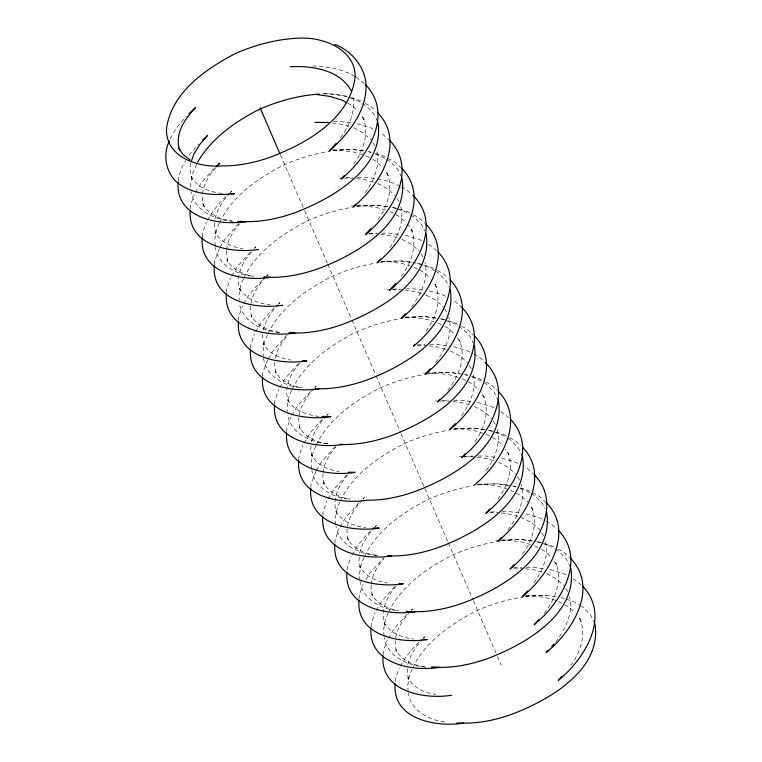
<?xml version="1.0" encoding="UTF-8"?>
<svg xmlns="http://www.w3.org/2000/svg" width="762" height="762" viewBox="0 0 762 762"><rect width="100%" height="100%" fill="white"/><g stroke="black" fill="none" stroke-linecap="round" stroke-linejoin="round"><path stroke-width="0.57" stroke-dasharray="3.81 2.86" d="M178.194 181.061L178.422 177.613L182.194 166.592L185.576 160.925M190.252 208.921L190.481 205.473L194.243 194.453M202.311 236.782L202.53 233.343L206.302 222.314M214.37 264.643L214.589 261.204L219.485 248.288M226.428 292.503L226.647 289.065L230.419 278.044M238.477 320.373L238.706 316.925L242.478 305.905M250.536 348.234L250.765 344.786L254.527 333.766M262.595 376.095L262.814 372.647L267.719 359.731M274.653 403.955L274.872 400.507L278.644 389.487M286.712 431.816L286.931 428.368L290.703 417.347M298.761 459.677L298.99 456.228L302.762 445.208M310.82 487.537L311.048 484.089L315.944 471.183M322.878 515.398L323.098 511.95L326.869 500.929M334.937 543.258L335.156 539.82L338.928 528.79M347.062 569.976L347.215 567.68L350.987 556.66M359.045 598.98L359.273 595.541L363.045 584.521M371.104 626.85L371.332 623.402L375.095 612.381M383.162 654.71L383.381 651.262L387.153 640.242M395.297 681.418L395.44 679.123L399.212 668.103M190.748 163.011L190.129 171.498L192.11 179.127L190.776 176.032C196.663 187.614 209.988 192.053 222.094 193.453M214.551 222.98L214.246 227.219L216.227 234.848L214.884 231.753C220.237 242.145 231.819 247.202 242.935 248.564M226.609 250.841L226.304 255.08L228.286 262.709L226.943 259.613C232.115 269.615 243.135 274.825 253.908 276.225M226.685 249.784C227.543 240.04 233.105 231.191 239.459 223.99M262.776 334.423L262.471 338.671L264.452 346.3L263.109 343.195C268.462 353.587 280.045 358.654 291.16 360.007M274.834 362.283L274.53 366.532L276.511 374.161L275.168 371.065C280.34 381.057 291.36 386.277 302.133 387.668M311.01 445.875L310.696 450.113L312.677 457.743L311.344 454.647C316.687 465.039 328.279 470.097 339.395 471.459M323.059 473.735L322.755 477.974L324.736 485.604L323.393 482.508C328.574 492.509 339.585 497.719 350.358 499.12M323.136 472.669C324.002 462.934 329.565 454.085 335.909 446.884M359.235 557.317L358.931 561.556L360.902 569.185L359.569 566.09C364.922 576.482 376.504 581.549 387.62 582.901M371.294 585.178L370.98 589.417L372.961 597.046L371.627 593.95C376.799 603.952 387.82 609.162 398.583 610.562M371.37 584.121C372.227 574.386 377.79 565.528 384.143 558.327M407.46 668.76L407.156 673.008L409.137 680.637L407.794 677.542C413.147 687.924 424.729 692.991 435.845 694.344M214.855 218.742L218.056 209.683L223.752 200.349L229.591 193.596M263.09 330.184L266.281 321.126L271.977 311.801L277.816 305.038M275.139 358.045L278.34 348.986L284.036 339.662L287.684 335.432M311.315 441.627L314.506 432.578L320.202 423.243L326.05 416.481M359.54 553.079L362.741 544.02L368.437 534.686L374.275 527.933M407.765 664.521L410.966 655.463L416.662 646.138L422.5 639.375M196.577 164.335L192.586 173.565L190.614 184.242L191.224 190.767M219.361 223.133L216.703 229.286L214.722 239.973L215.332 246.488M219.799 222.113C232.543 195.644 258.166 178.108 283.588 165.011A108.842 59.598 -23.4 0 1 329.765 151.295M243.469 278.863L240.811 285.007L238.839 295.694L239.239 300.038M243.916 277.835C256.651 251.374 282.273 233.829 307.696 220.732A108.842 59.598 -23.4 0 1 355.054 206.845M267.586 334.585L264.928 340.728L262.947 351.415L263.357 355.759M268.034 333.556C280.768 307.096 306.391 289.55 331.813 276.454A108.842 59.598 -23.4 0 1 379.162 262.566M291.703 390.306L289.036 396.45L287.064 407.137L287.474 411.49M292.141 389.277C304.886 362.817 330.508 345.281 355.921 332.175A108.842 59.598 -23.4 0 1 402.107 318.468M315.811 446.027L313.153 452.18L311.182 462.858L311.791 469.382M316.259 445.008C328.993 418.538 354.616 401.002 380.038 387.896A108.842 59.598 -23.4 0 1 427.387 374.009M339.928 501.748L337.271 507.902L335.29 518.589L335.899 525.104M340.366 500.729C353.111 474.259 378.733 456.724 404.155 443.627A108.842 59.598 -23.4 0 1 449.161 430.101M364.036 557.47L361.378 563.623L359.407 574.31L359.807 578.653M364.484 556.451C377.219 529.99 402.841 512.445 428.263 499.348A108.842 59.598 -23.4 0 1 472.097 486.013M388.153 613.2L385.496 619.344L383.515 630.031L384.124 636.546M388.601 612.172C401.336 585.711 426.958 568.166 452.38 555.069A108.842 59.598 -23.4 0 1 499.729 541.182M412.271 668.922L409.604 675.065L407.632 685.752L408.242 692.277M412.709 667.893C425.453 641.433 451.075 623.888 476.488 610.791A108.842 59.598 -23.4 0 1 523.846 596.903M170.136 138.732L176.898 127.387L186.471 116.072M195.377 192.567L201.016 183.109L214.741 167.888M207.435 220.428L213.074 210.969L222.637 199.663L229.286 193.405M220.056 247.345L225.133 238.83L238.849 223.609M231.543 276.149L237.182 266.69L250.908 251.47M243.602 304.009L249.241 294.551L262.966 279.33M255.661 331.87L261.299 322.412L270.872 311.106L277.52 304.848M268.281 358.788L273.358 350.272L287.083 335.051M279.768 387.591L285.417 378.133L299.133 362.922M291.827 415.461L297.466 406.003L311.191 390.782M303.886 443.322L309.524 433.864L319.097 422.548L325.745 416.29M316.506 470.23L321.583 461.724L335.309 446.503M328.003 499.043L333.642 489.585L347.367 474.364M340.052 526.904L345.7 517.446L359.416 502.225M352.111 554.765L357.749 545.306L367.322 534L373.971 527.742M365.865 579.787L369.808 573.167L383.534 557.946M376.228 610.486L381.867 601.028L395.592 585.807M388.287 638.346L393.925 628.888L407.651 613.667M400.336 666.207L405.984 656.749L415.547 645.443L422.196 639.185M340.433 137.932C349.32 125.92 356.378 110.328 352.568 95.221M353.72 163.982C363.503 150.8 369.484 132.845 362.864 116.967L364.198 120.063L360.75 114.681M365.16 192.748C373.78 180.965 380.4 165.659 376.685 150.943M377.838 219.704C387.61 206.521 393.602 188.566 386.972 172.688L388.315 175.784L384.867 170.402M389.887 247.564C398.393 235.753 404.755 220.218 400.507 205.654M401.336 276.33C411.413 262.957 417.881 244.669 411.089 228.41L412.433 231.505L408.403 225.238M411.547 306.905C420.9 294.418 428.93 278.292 424.91 262.395M426.063 331.146C435.835 317.973 441.827 300.009 435.207 284.14L436.54 287.236L433.092 281.854M435.664 362.626C445.198 349.91 453.428 333.232 448.732 317.097M447.723 390.487C458.591 376.485 466.62 357.283 459.315 339.862L460.658 342.957L457.21 337.576M461.62 415.642C470.23 403.86 476.85 388.544 473.135 373.837M474.897 441.693C484.356 428.692 489.89 411.08 483.432 395.583L484.765 398.678L480.746 392.401M486.347 470.459C494.671 458.895 500.872 443.884 497.253 429.558M497.786 499.224C507.873 485.851 514.331 467.563 507.54 451.304L508.883 454.4L505.435 449.018M508.006 529.8C517.541 517.074 525.77 500.405 521.075 484.261M522.513 554.041C532.295 540.858 538.277 522.903 531.657 507.025L533 510.121L529.552 504.749M533.962 582.806C542.754 570.776 549.545 554.946 545.182 539.991M544.173 613.381C555.041 599.38 563.07 580.177 555.774 562.747L557.108 565.842L553.66 560.47M555.622 642.147C565.185 629.412 573.71 613.029 569.595 596.732M570.738 665.493C580.52 652.31 586.502 634.346 579.882 618.477L581.225 621.573L577.777 616.191M188.957 155.248L198.53 143.932M216.075 167.421C206.521 177.756 198.587 192.862 204.168 206.988L202.825 203.892C208.359 214.674 220.513 219.561 231.972 220.904M230.324 192.748L231.781 191.052L230.124 192.624M251.517 251.851C242.297 262.042 234.886 276.844 240.335 290.57L239.001 287.474C244.888 299.056 258.213 303.495 270.32 304.895M254.432 248.469L255.899 246.783L254.232 248.345M265.767 277.178C255.613 287.846 246.517 303.486 252.393 318.43L251.06 315.335C256.584 326.117 268.748 331.003 280.197 332.356M266.49 276.33L267.957 274.644L266.29 276.206M278.549 304.19L280.006 302.504L278.349 304.067M299.742 363.293C290.522 373.485 283.121 388.287 288.569 402.022L287.226 398.926C293.122 410.499 306.448 414.938 318.554 416.347M313.992 388.62C303.838 399.298 294.742 414.928 300.619 429.882L299.285 426.787C304.81 437.569 316.973 442.446 328.422 443.798M314.716 387.782L316.182 386.086L314.515 387.648M326.774 415.642L328.241 413.947L326.574 415.509M347.967 474.745C338.757 484.927 331.346 499.739 336.794 513.464L335.451 510.369C341.166 521.551 353.901 526.218 365.684 527.59M362.217 500.072C352.063 510.74 342.967 526.38 348.853 541.325L347.51 538.229C353.044 549.011 365.198 553.898 376.657 555.241M362.95 499.224L364.407 497.529L362.741 499.1M374.999 527.085L376.466 525.399L374.799 526.961M396.192 586.188C386.982 596.379 379.571 611.181 385.02 624.907L383.677 621.811C389.392 632.993 402.126 637.67 413.909 639.032M410.442 611.515C400.298 622.183 391.201 637.823 397.078 652.777L395.735 649.672C401.269 660.463 413.423 665.34 424.882 666.693M411.175 610.667L412.633 608.981L410.975 610.543M423.234 638.527L424.691 636.841L423.024 638.404M332.842 149.847L353.416 149.542L363.484 150.866M346.081 177.622L352.977 177.451M356.959 205.569L377.523 205.273L390.954 207.035M369.018 233.429L377.095 233.172M381.076 261.29L401.641 260.995L415.061 262.757M393.125 289.15L400.069 288.903M405.184 317.011L425.748 316.716L439.179 318.478M417.243 344.872L425.32 344.615M425.767 372.98L449.866 372.437L459.934 373.761M442.532 400.517L448.294 400.345M454.59 428.377L473.983 428.158L487.404 429.93M461.934 456.562L473.545 456.067M477.526 484.184L498.091 483.88L508.159 485.213M490.757 511.959L496.519 511.788M501.644 539.906L522.208 539.61L535.629 541.372M513.693 567.766L521.77 567.509M525.751 595.627L546.316 595.332L558.679 597.113M312.696 65.98C327.346 66.218 342.443 68.999 355.149 76.61M322.488 93.85L329.298 93.821L344.957 95.888L350.282 97.479M333.404 121.71L341.357 121.682L351.425 123.006M357.521 177.432C372.094 177.27 387.277 179.394 400.221 186.385M381.629 233.153L389.582 233.134L399.65 234.458M405.746 288.884L413.699 288.855L423.767 290.179M429.863 344.605L437.807 344.576L451.237 346.339M453.971 400.326L461.924 400.298L471.992 401.622M478.088 456.047L486.032 456.019L496.1 457.343M502.196 511.769L510.149 511.75L520.217 513.074M526.313 567.5L534.267 567.471L544.335 568.795M332.889 150.276L341.205 150.324L354.311 152.171L363.788 155.105M339.014 178.108L342.576 178.127M343.757 178.137L353.263 178.194M351.072 205.969L354.635 205.988M355.816 205.997L365.322 206.054L378.428 207.902L385.791 210.179M369.065 233.867L377.371 233.915M381.114 261.728L389.43 261.776L402.536 263.623L412.013 266.548M387.239 289.55L390.801 289.57M391.992 289.579L401.488 289.636M405.232 317.449L413.547 317.497L426.653 319.345L434.016 321.621M417.29 345.31L425.606 345.357M423.405 373.142L426.968 373.161M428.158 373.161L437.655 373.218L450.761 375.066L460.238 377.99M435.464 401.002L439.026 401.022M440.217 401.031L449.713 401.079M453.457 428.892L461.772 428.939L474.878 430.787L484.356 433.721M459.581 456.724L463.144 456.743M464.325 456.752L473.831 456.8M477.574 484.622L485.889 484.67L498.996 486.508L508.464 489.442M489.633 512.483L497.938 512.531M495.748 540.306L499.31 540.325M500.501 540.334L509.997 540.391L523.103 542.239L530.476 544.516M513.74 568.204L522.056 568.252M525.799 596.065C538.734 595.903 552.24 597.732 563.651 604.152M332.423 122.93L342.252 124.311L351.73 127.244M356.54 178.651L366.37 180.032L375.837 182.966M380.648 234.372L390.477 235.763L399.955 238.687M404.765 290.093L414.595 291.484L424.072 294.408M428.882 345.824L438.712 347.205L448.18 350.129M452.99 401.545L462.82 402.927L469.135 404.879M477.107 457.267L486.937 458.648L496.405 461.582M501.215 512.988C515.455 514.283 529.952 519.217 539.877 529.914M525.332 568.709L535.162 570.1L544.639 573.024M363.522 151L353.416 149.542A108.842 59.598 -23.4 0 0 330.937 151.124M387.639 206.721L377.523 205.273A108.842 59.598 -23.4 0 0 356.216 206.673M435.864 318.173L425.748 316.716A108.842 59.598 -23.4 0 0 403.279 318.287M462.229 374.218L449.866 372.437A108.842 59.598 -23.4 0 0 428.558 373.847M484.089 429.616L473.983 428.158A108.842 59.598 -23.4 0 0 453.828 429.406M510.454 485.661L498.091 483.88A108.842 59.598 -23.4 0 0 476.783 485.289M532.324 541.058L522.208 539.61A108.842 59.598 -23.4 0 0 500.901 541.01M233.096 221.351C215.589 219.97 194.424 211.198 191.319 191.853M251.631 276.139C235.763 274.32 218.084 264.624 215.436 247.574M279.092 332.423C262.671 330.898 244.497 322.612 239.754 305.476M299.857 387.582C283.359 385.801 264.633 374.99 263.462 356.845M327.317 443.865C310.896 442.351 292.722 434.054 287.979 416.919M348.082 499.024C332.213 497.205 314.544 487.518 311.887 470.468M377.781 555.688C360.264 554.307 339.1 545.535 336.004 526.19M396.307 610.476C379.819 608.695 361.083 597.884 359.912 579.739M426.006 667.141C408.489 665.75 387.325 656.987 384.229 637.642M444.532 721.919C428.673 720.1 410.994 710.413 408.346 693.363M351.339 97.793L358.788 100.022L364.046 102.803M357.016 123.749L370.846 127.883L373.999 129.55M369.075 151.609L371.199 152.248M375.456 153.514L382.895 155.743L394.478 161.868L401.831 168.354M393.182 207.331L398.507 208.921M399.564 209.245L407.013 211.474L412.28 214.246M405.241 235.191L419.071 239.335L422.224 241.002M417.3 263.052L431.13 267.195L436.388 269.977M429.358 290.913L443.179 295.056L446.342 296.723M441.417 318.773L446.732 320.364M447.799 320.688L455.238 322.917L460.505 325.698M453.466 346.634L467.297 350.777L472.564 353.558M465.525 374.494L467.658 375.133M471.907 376.409L479.355 378.638L484.613 381.419M477.583 402.365L491.414 406.498L495.624 408.727M489.642 430.225L494.957 431.816M496.024 432.13L503.463 434.359L508.73 437.14M501.701 458.086L515.522 462.22L518.684 463.896M513.75 485.946L515.884 486.585M520.132 487.851L527.58 490.08L539.163 496.205L544.878 501.244M525.809 513.807L539.639 517.95L544.897 520.722M537.867 541.668L543.182 543.258M544.249 543.582L551.698 545.811L556.955 548.592M549.926 569.528L563.747 573.672L566.909 575.339M368.017 151.648L371.132 152.676M375.285 154.038L380.467 155.753L385.448 158.715M392.135 207.369L396.278 208.74M397.316 209.083L404.584 211.474L409.565 214.436M440.36 318.821L444.513 320.183M445.551 320.526L452.809 322.917L457.791 325.879M464.477 374.542L467.582 375.561M471.735 376.933L476.926 378.638L482.898 382.2M488.585 430.263L501.034 434.359L507.016 437.921M512.702 485.985L515.817 487.013M519.96 488.375L525.151 490.09L530.133 493.052M536.81 541.706L540.963 543.077M542.001 543.42L549.259 545.811L554.241 548.773M560.927 597.427L565.08 598.799M566.118 599.142L573.376 601.532L579.358 605.085M356.206 77.172L365.665 84.773M365.103 103.356L370.361 106.137L376.085 111.185M401.269 186.947L406.537 189.728L412.261 194.767M413.328 214.808L418.595 217.589L425.129 223.352M428.539 244.335L438.007 251.936M437.445 270.529L442.703 273.31L448.427 278.359M461.553 326.25L466.82 329.032L473.354 334.804M473.612 354.111L478.879 356.892L484.594 361.94M485.67 381.972L490.928 384.753L497.472 390.525M500.882 411.509L508.711 417.662M509.778 437.702L515.045 440.474L520.77 445.522M545.954 521.284L551.212 524.066L556.936 529.114M558.013 549.145L563.27 551.926L569.814 557.689M573.224 578.672L581.054 584.835M347.596 103.165L351.482 105.261L358.188 111.242M353.835 127.892L363.541 133.121L371.084 139.856M365.884 155.753L371.713 158.887M372.685 159.41L375.59 160.982L383.143 167.716M377.942 183.613L387.648 188.843L395.202 195.577M390.001 211.474L394.859 214.093M395.821 214.608L399.707 216.703L406.413 222.695M402.06 239.335L411.766 244.564L419.31 251.298M414.118 267.195L418.967 269.815M419.938 270.339L423.824 272.425L430.53 278.416M426.168 295.065L435.874 300.285L443.427 307.029M438.226 322.926L444.055 326.06M445.027 326.584L447.932 328.146L454.647 334.137M450.285 350.787L459.991 356.006L467.535 362.75M462.344 378.647L472.049 383.867L478.755 389.858M474.402 406.508L484.108 411.737L491.652 418.471M486.451 434.369L491.309 436.978M492.281 437.502L496.157 439.598L502.872 445.579M498.51 462.229L508.216 467.458L515.769 474.193M510.569 490.09L515.426 492.709M516.388 493.224L520.275 495.319L527.818 502.053M534.686 545.811L540.506 548.954M541.477 549.469L544.392 551.04L551.097 557.032M546.735 573.672L556.441 578.901L563.994 585.645M564.623 604.676L568.5 606.762L575.215 612.753M386.448 159.306L390.43 161.677L397.659 169.202L402.003 178.06M410.556 215.027L414.547 217.399L421.777 224.923L424.672 230.829M434.673 270.748L428.692 267.195L416.243 263.09L401.641 260.995A108.842 59.598 -23.4 0 0 380.333 262.395M435.673 271.339L438.655 273.12L445.884 280.645L448.78 286.55M458.791 326.469L462.772 328.841L470.002 336.366L473.383 343.262M483.899 382.791L486.889 384.562L494.119 392.097L497.977 399.964M508.006 438.512L510.997 440.293L518.227 447.818L522.094 455.686M531.124 493.643L535.115 496.014L542.344 503.539L544.754 508.464M555.241 549.364L559.222 551.736L566.452 559.26L570.795 568.119M580.349 605.676L583.34 607.457L590.569 614.982L594.427 622.859M382.419 133.998L389.782 140.494M454.762 301.171L462.115 307.658M527.104 468.344L534.457 474.831M372.808 142.542L376.257 147.923M396.926 198.272L400.374 203.645M421.034 253.994L423.91 258.47M444.579 308.82L448.027 314.201M469.268 365.436L472.716 370.818M493.376 421.157L496.252 425.644M517.493 476.879L520.36 481.365M541.601 532.609L545.049 537.982M565.718 588.331L568.595 592.807M377.409 121.349C370.332 101.975 348.005 95.279 329.298 93.821A108.842 59.598 -23.4 0 0 321.65 93.945M280.473 154.953L304.124 209.607M304.59 210.674L327.308 263.185M327.774 264.252L351.425 318.907M351.892 319.983L375.542 374.628M375.999 375.704L400.583 432.492M401.041 433.568L447.875 541.801M448.342 542.868L472.916 599.665M473.383 600.732L497.034 655.387M497.5 656.463L501.206 665.036M525.008 596.741A108.842 59.598 -23.4 0 1 546.316 595.332"/><path stroke-width="1.14" d="M178.127 182.213C175.146 218.056 219.38 225.971 246.593 221.609A90.697 49.663 -23.4 0 0 304.781 208.721C338.661 194.224 384.829 165.249 377.895 122.339M190.109 211.217C188.328 246.44 231.772 253.603 258.651 249.469M202.235 237.935C199.263 273.777 243.488 281.692 270.7 277.33A90.697 49.663 -23.4 0 0 328.889 264.452C362.779 249.955 408.946 220.97 402.003 178.06M214.293 265.795C211.322 301.638 255.546 309.553 282.759 305.2M226.352 293.656C223.38 329.498 267.605 337.414 294.818 333.061A90.697 49.663 -23.4 0 0 353.006 320.173C386.886 305.676 433.054 276.692 426.12 233.782M238.411 321.516C235.429 357.359 279.664 365.274 306.876 360.921L302.352 360.807M250.46 349.377C247.488 385.22 291.713 393.135 318.935 388.782A90.697 49.663 -23.4 0 0 377.123 375.895C411.004 361.398 457.171 332.423 450.228 289.503M262.519 377.238C259.547 413.08 303.771 420.995 330.984 416.643L321.945 416.423M274.577 405.098C271.605 440.95 315.83 448.856 343.043 444.503A90.697 49.663 -23.4 0 0 401.231 431.616C435.121 417.119 481.279 388.144 474.345 345.224M286.636 432.959C283.664 468.811 327.889 476.726 355.102 472.364L348.32 472.202M298.694 460.829C295.713 496.672 339.947 504.587 367.16 500.224A90.697 49.663 -23.4 0 0 425.348 487.337C459.229 472.84 505.397 443.865 498.462 400.955M310.744 488.69C307.772 524.532 351.996 532.447 379.219 528.085L373.561 527.952M322.802 516.55C319.83 552.393 364.055 560.308 391.268 555.946A90.697 49.663 -23.4 0 0 449.456 543.068C483.346 528.561 529.514 499.586 522.57 456.676M334.861 544.411C331.889 580.253 376.114 588.169 403.327 583.806L398.802 583.702M346.92 572.272C343.948 608.114 388.172 616.029 415.385 611.676A90.697 49.663 -23.4 0 0 473.573 598.789C507.454 584.292 553.622 555.308 546.687 512.397M358.978 600.132C355.997 635.975 400.231 643.89 427.444 639.537L424.053 639.451M371.027 627.993C368.056 663.835 412.28 671.751 439.503 667.398A90.697 49.663 -23.4 0 0 497.691 654.51C531.571 640.013 577.739 611.038 570.795 568.119M383.086 655.853C380.114 691.696 424.339 699.611 451.552 695.258M395.145 683.714C392.173 719.557 436.397 727.472 463.61 723.119A90.697 49.663 -23.4 0 0 521.799 710.232C555.688 695.735 601.847 666.76 594.912 623.84M169.383 140.941C163.097 153.829 165.316 169.831 174.946 180.47C190.852 195.224 214.16 195.491 234.534 193.748L231.143 193.672M191.453 161.001L193.939 153.962L199.634 144.628L207.674 135.331L202.682 140.027M197.463 162.287C211.588 138.313 235.039 121.615 259.471 109.29A108.842 59.598 -23.4 0 1 319.411 94.069M216.808 166.573L219.723 163.192L216.398 166.326M336.233 143.266L329.136 151.143C348.796 133.56 368.246 109.842 365.836 81.829C363.198 64.665 350.73 50.454 334.67 44.301M344.348 175.498L341.195 179.003C367.417 157.705 394.335 114.776 365.665 84.773M355.616 204.235L353.244 206.864C379.466 185.566 406.394 142.637 377.723 112.633M370.827 228.6L365.303 234.725C391.525 213.427 418.443 170.498 389.782 140.494M380.514 259.09L377.361 262.585C403.584 241.287 430.501 198.358 401.831 168.354M395.726 283.445L389.42 290.446C415.919 269.11 443.036 225.047 413.071 195.491M405.422 313.934L401.479 318.316C427.701 297.009 454.619 254.089 425.948 224.076M415.109 344.424L413.528 346.177C439.75 324.869 466.677 281.95 438.007 251.936M430.32 368.779L425.587 374.037C451.809 352.739 478.727 309.81 450.066 279.797M440.007 399.269L437.645 401.898C463.868 380.6 490.785 337.671 462.115 307.658M455.219 423.634L449.704 429.758C475.926 408.461 502.844 365.531 474.174 335.518M465.706 453.238L461.762 457.619C488.261 436.274 515.379 392.22 485.413 362.664M489.814 508.968L485.87 513.34C512.093 492.042 539.01 449.113 510.349 419.11M501.082 537.705L497.929 541.201C524.151 519.903 551.069 476.974 522.399 446.97M513.931 564.69L509.988 569.062C536.21 547.764 563.128 504.835 534.457 474.831M527.561 590.798L522.046 596.922C548.545 575.586 575.662 531.524 545.697 501.968M538.829 619.535L534.095 624.792C560.318 603.485 587.245 560.565 558.575 530.552M548.526 650.024L546.154 652.653C572.376 631.346 599.294 588.426 570.633 558.413M551.678 646.519L554.041 643.9M562.156 676.132L558.213 680.514C584.435 659.216 611.353 616.287 582.682 586.273M188.966 113.729L195.615 107.471C185.08 118.51 174.041 134.274 179.775 150.171M473.812 485.48C500.034 464.182 526.961 421.253 498.291 391.249M294.322 66.418L290.789 66.665C312.839 65.722 340.119 69.914 351.568 91.307M314.897 122.387L329.146 122.463M238.687 221.466L246.593 221.609L237.592 221.437M340.785 444.465L343.043 444.503L339.671 444.437M456.867 722.986L463.61 723.119M317.087 94.602L330.194 96.45L341.776 100.032L346.624 102.641M190.1 159.877L183.213 154.686L178.718 148.171L179.613 150.238M260.071 107.804L280.016 153.886M355.168 76.495C350.901 115.081 313.515 139.189 280.664 153A90.697 49.663 -23.4 0 1 222.475 165.887C198.558 167.954 165.392 157.448 166.497 128.521C171.669 92.402 205.34 69.237 235.353 53.559A108.842 59.598 -23.4 0 1 305.181 38.1C327.241 38.872 355.187 50.873 355.168 76.495M270.7 277.33L263.928 277.206L270.7 277.33M294.818 333.061L289.169 332.956L294.818 333.061M318.935 388.782L315.544 388.715L318.935 388.782M391.268 555.946L387.887 555.889L391.268 555.946M415.385 611.676L406.346 611.505L415.385 611.676M439.503 667.398L431.597 667.255L439.503 667.398"/></g></svg>
